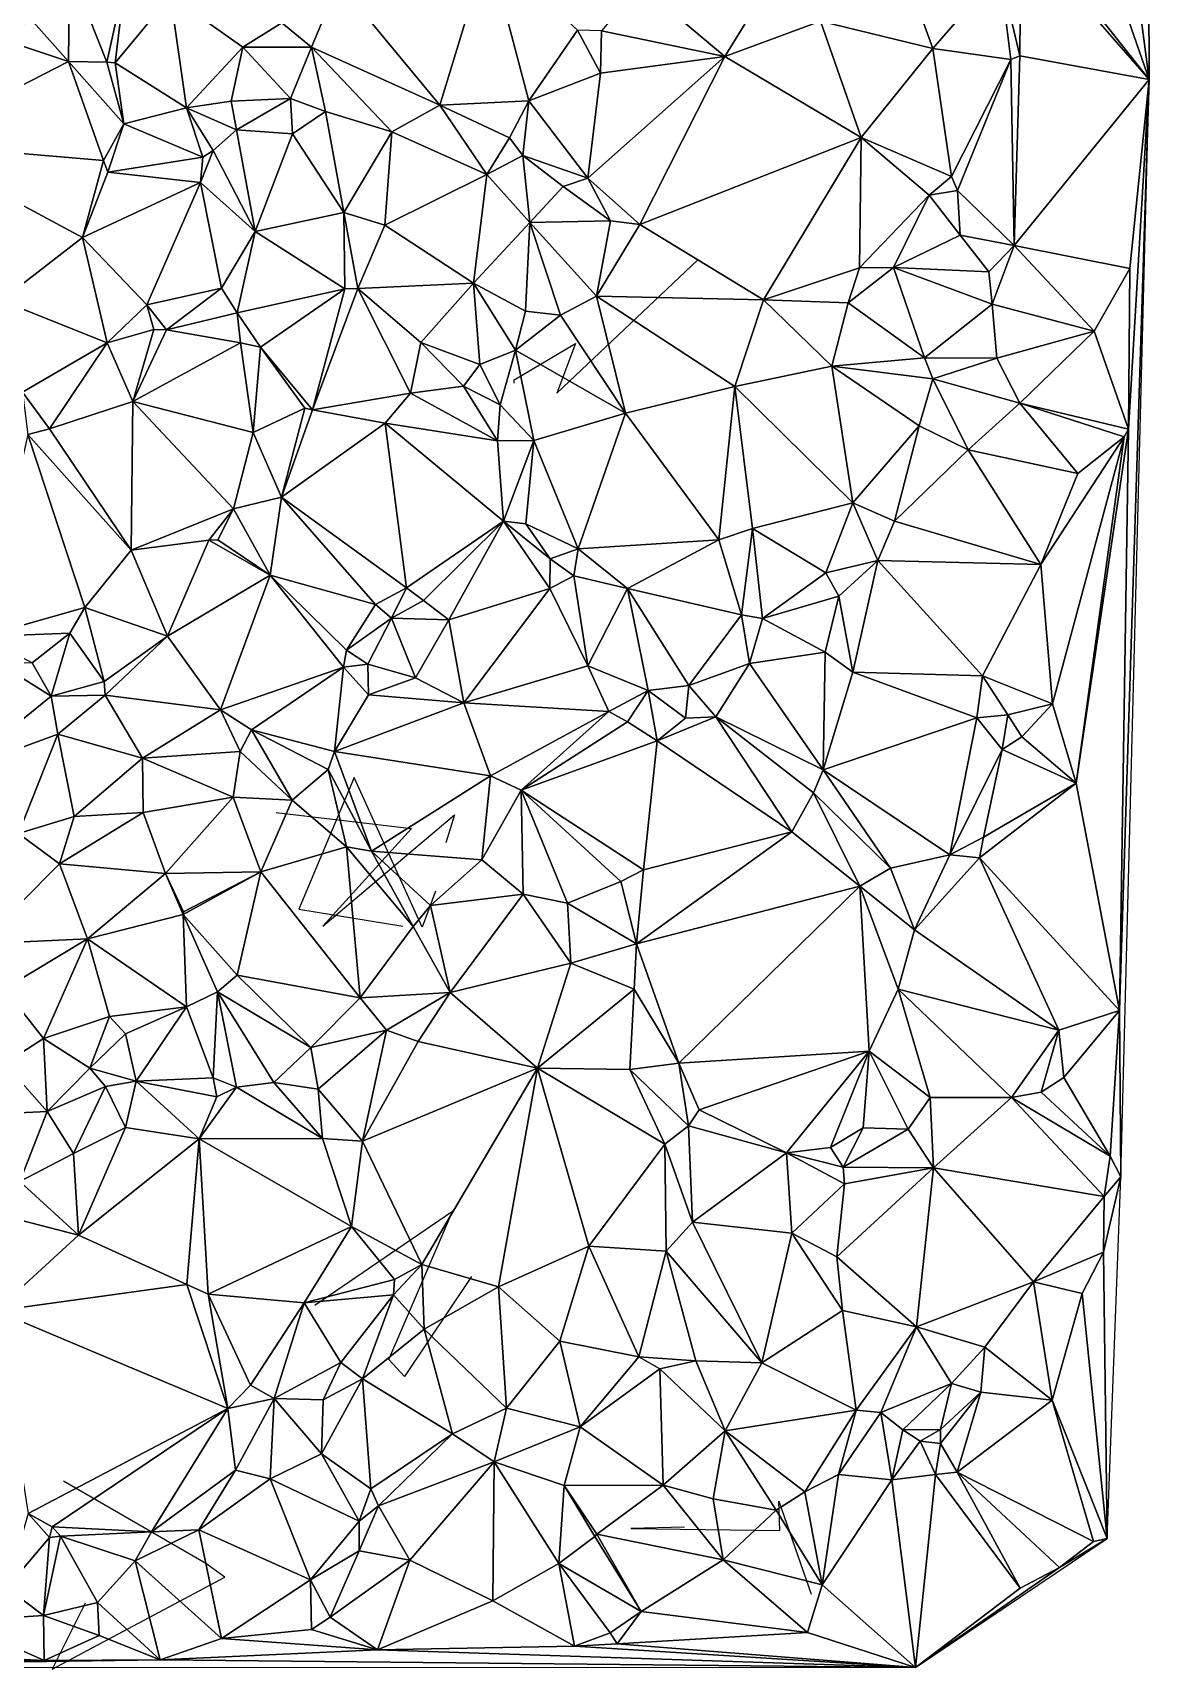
# Model space of a CAD drawing. Header units: metres. Extents: x -15.1 to 15.8, y -15 to 15.
# Drawn here: x 4.85 to 15, y -15.01 to -0.12 of the extents above; entities that cross this region are included whole.
import ezdxf

# ---------------------------------------------------------------- set-up
doc = ezdxf.new("R2010")
doc.units = ezdxf.units.M
doc.layers.add('CRACKS', color=1, linetype='Continuous')
doc.layers.add('STREET_MESH', color=7, linetype='Continuous')

msp = doc.modelspace()

# ---------------------------------------------------------------- linework, layer by layer
at = {"layer": 'CRACKS'}
for points in [[(9.221, -3.308, 0.1), (9.223, -3.276, 0.1), (9.779, -2.947, 0.1), (9.611, -3.398, 0.1), (10.89, -2.188, 0.1)], [(8.506, -7.93, 0.1), (8.386, -8.255, 0.1), (7.767, -6.896, 0.1), (7.264, -8.092, 0.1), (8.21, -8.248, 0.1)], [(7.058, -7.214, 0.1), (8.29, -7.36, 0.1), (7.482, -8.247, 0.1), (8.681, -7.233, 0.1), (8.602, -7.49, 0.1)], [(8.833, -11.434, 0.1), (8.224, -12.344, 0.1), (8.082, -12.19, 0.1), (8.661, -10.844, 0.1), (7.409, -11.699, 0.1)], [(5.322, -14.407, 0.1), (5.023, -15.007, 0.1), (6.592, -14.168, 0.1), (6.418, -14.044, 0.1), (5.126, -13.296, 0.1)], [(10.77, -13.716, 0.1), (10.282, -13.728, 0.1), (11.637, -13.745, 0.1), (11.628, -13.479, 0.1), (11.924, -14.325, 0.1)]]:
    msp.add_polyline3d(points, dxfattribs=at)
at = {"layer": 'STREET_MESH'}
for points in [[(14.976, 11.432), (14.981, 3.373), (14.997, -0.545)], [(14.981, 3.373), (14.706, 1.661), (14.997, -0.545)], [(14.706, 1.661), (14.377, 1.231), (14.997, -0.545)], [(14.377, 1.231), (13.888, 0.859), (14.997, -0.545)], [(13.83, 0.794), (13.639, 0.442), (13.819, -0.329)], [(13.83, 0.794), (13.819, -0.329), (14.997, -0.545)], [(13.888, 0.859), (13.83, 0.794), (14.997, -0.545)], [(8.987, 0.665), (7.625, 0.338), (8.547, -0.779)], [(9.356, -0.738), (8.987, 0.665), (8.547, -0.779)], [(9.356, -0.738), (9.797, -0.097), (8.987, 0.665)], [(5.179, 0.47), (4.851, -0.023), (5.171, -0.382)], [(5.52, -0.386), (5.179, 0.47), (5.171, -0.382)], [(5.52, -0.386), (5.687, 0.381), (5.179, 0.47)], [(5.595, -0.392), (5.687, 0.381), (5.52, -0.386)], [(5.687, 0.381), (5.595, -0.392), (6.097, 0.217)], [(7.381, -0.249), (7.625, 0.338), (7.109, -0.028)], [(7.625, 0.338), (7.381, -0.249), (8.547, -0.779)], [(10.017, -0.103), (11.139, -0.334), (10.367, 0.314)], [(11.139, -0.334), (11.378, 0.052), (10.367, 0.314)], [(12.775, 0.442), (12.007, -0.015), (13.03, -0.263)], [(13.639, 0.442), (12.775, 0.442), (13.03, -0.263)], [(13.737, -0.362), (13.639, 0.442), (13.03, -0.263)], [(13.819, -0.329), (13.639, 0.442), (13.737, -0.362)], [(5.595, -0.392), (6.242, -0.801), (6.097, 0.217)], [(6.242, -0.801), (6.756, -0.25), (6.097, 0.217)], [(6.756, -0.25), (7.109, -0.028), (6.097, 0.217)], [(12.007, -0.015), (11.378, 0.052), (11.139, -0.334)], [(4.359, -0.111), (3.708, -1.13), (5.171, -0.382)], [(4.851, -0.023), (4.359, -0.111), (5.171, -0.382)], [(6.756, -0.25), (7.381, -0.249), (7.109, -0.028)], [(9.356, -0.738), (10.006, -0.486), (9.797, -0.097)], [(10.006, -0.486), (10.017, -0.103), (9.797, -0.097)], [(10.017, -0.103), (10.006, -0.486), (11.139, -0.334)], [(12.007, -0.015), (11.139, -0.334), (12.378, -1.072)], [(12.007, -0.015), (12.378, -1.072), (13.03, -0.263)], [(6.648, -0.743), (6.756, -0.25), (6.242, -0.801)], [(6.756, -0.25), (6.648, -0.743), (7.188, -0.718)], [(7.381, -0.249), (6.756, -0.25), (7.188, -0.718)], [(7.381, -0.249), (7.188, -0.718), (7.508, -0.835)], [(7.381, -0.249), (8.111, -1.02), (8.547, -0.779)], [(7.381, -0.249), (7.508, -0.835), (8.111, -1.02)], [(12.378, -1.072), (13.2, -1.428), (13.03, -0.263)], [(13.2, -1.428), (13.737, -0.362), (13.03, -0.263)], [(3.708, -1.13), (5.489, -1.282), (5.171, -0.382)], [(5.672, -0.948), (5.52, -0.386), (5.171, -0.382)], [(5.489, -1.282), (5.672, -0.948), (5.171, -0.382)], [(5.672, -0.948), (5.595, -0.392), (5.52, -0.386)], [(6.242, -0.801), (5.595, -0.392), (5.672, -0.948)], [(11.139, -0.334), (9.891, -1.441), (10.364, -1.865)], [(10.006, -0.486), (9.891, -1.441), (11.139, -0.334)], [(11.139, -0.334), (10.364, -1.865), (12.378, -1.072)], [(13.2, -1.428), (13.252, -1.553), (13.737, -0.362)], [(13.737, -0.362), (13.252, -1.553), (13.77, -2.054)], [(13.819, -0.329), (13.737, -0.362), (13.77, -2.054)], [(13.819, -0.329), (13.77, -2.054), (14.997, -0.545)], [(10.006, -0.486), (9.356, -0.738), (9.891, -1.441)], [(13.77, -2.054), (14.819, -2.263), (14.997, -0.545)], [(14.809, -3.725), (14.727, -9.013), (14.997, -0.545)], [(14.727, -9.013), (14.74, -10.526), (14.997, -0.545)], [(14.819, -2.263), (14.809, -3.725), (14.997, -0.545)], [(6.648, -0.743), (6.242, -0.801), (6.699, -1.003)], [(7.188, -0.718), (6.648, -0.743), (6.699, -1.003)], [(7.206, -1.039), (7.188, -0.718), (6.699, -1.003)], [(7.188, -0.718), (7.206, -1.039), (7.508, -0.835)], [(9.18, -1.074), (9.356, -0.738), (8.547, -0.779)], [(9.3, -1.236), (9.356, -0.738), (9.18, -1.074)], [(9.356, -0.738), (9.3, -1.236), (9.891, -1.441)], [(6.392, -1.252), (6.242, -0.801), (5.672, -0.948)], [(6.242, -0.801), (6.487, -1.191), (6.699, -1.003)], [(6.242, -0.801), (6.392, -1.252), (6.487, -1.191)], [(7.206, -1.039), (7.673, -1.756), (7.508, -0.835)], [(7.508, -0.835), (7.673, -1.756), (8.111, -1.02)], [(8.111, -1.02), (8.974, -1.408), (8.547, -0.779)], [(8.974, -1.408), (9.18, -1.074), (8.547, -0.779)], [(5.672, -0.948), (5.489, -1.282), (5.527, -1.388)], [(6.392, -1.252), (5.672, -0.948), (5.527, -1.388)], [(6.487, -1.191), (6.868, -1.926), (6.699, -1.003)], [(6.868, -1.926), (7.206, -1.039), (6.699, -1.003)], [(7.673, -1.756), (7.206, -1.039), (6.868, -1.926)], [(7.673, -1.756), (8.047, -1.869), (8.111, -1.02)], [(8.047, -1.869), (8.974, -1.408), (8.111, -1.02)], [(5.296, -1.981), (3.708, -1.13), (4.559, -2.555)], [(5.296, -1.981), (5.489, -1.282), (3.708, -1.13)], [(8.974, -1.408), (9.3, -1.236), (9.18, -1.074)], [(12.378, -1.072), (10.364, -1.865), (11.488, -2.548)], [(12.378, -1.072), (11.488, -2.548), (12.363, -2.258)], [(12.996, -1.597), (12.378, -1.072), (12.363, -2.258)], [(13.2, -1.428), (12.378, -1.072), (12.996, -1.597)], [(5.489, -1.282), (5.296, -1.981), (5.527, -1.388)], [(6.37, -1.481), (6.392, -1.252), (5.527, -1.388)], [(6.487, -1.191), (6.37, -1.481), (6.868, -1.926)], [(6.487, -1.191), (6.392, -1.252), (6.37, -1.481)], [(9.3, -1.236), (8.974, -1.408), (9.365, -1.846)], [(9.3, -1.236), (9.668, -1.518), (9.891, -1.441)], [(9.668, -1.518), (9.3, -1.236), (9.365, -1.846)], [(5.296, -1.981), (6.37, -1.481), (5.527, -1.388)], [(6.37, -1.481), (5.296, -1.981), (5.881, -2.593)], [(6.37, -1.481), (5.881, -2.593), (6.561, -2.442)], [(6.868, -1.926), (6.37, -1.481), (6.561, -2.442)], [(8.854, -2.398), (8.974, -1.408), (8.047, -1.869)], [(8.974, -1.408), (8.854, -2.398), (9.365, -1.846)], [(9.891, -1.441), (9.668, -1.518), (10.097, -1.83)], [(9.891, -1.441), (10.097, -1.83), (10.364, -1.865)], [(13.252, -1.553), (13.2, -1.428), (12.996, -1.597)], [(10.097, -1.83), (9.668, -1.518), (9.365, -1.846)], [(12.672, -2.256), (12.996, -1.597), (12.363, -2.258)], [(12.672, -2.256), (13.278, -1.962), (12.996, -1.597)], [(13.278, -1.962), (13.252, -1.553), (12.996, -1.597)], [(13.252, -1.553), (13.278, -1.962), (13.77, -2.054)], [(7.684, -2.448), (7.673, -1.756), (6.868, -1.926)], [(8.047, -1.869), (7.673, -1.756), (7.801, -2.445)], [(7.673, -1.756), (7.684, -2.448), (7.801, -2.445)], [(6.704, -2.667), (6.868, -1.926), (6.561, -2.442)], [(6.704, -2.667), (7.684, -2.448), (6.868, -1.926)], [(8.854, -2.398), (8.047, -1.869), (7.801, -2.445)], [(8.854, -2.398), (9.324, -2.652), (9.365, -1.846)], [(9.324, -2.652), (9.644, -2.687), (9.365, -1.846)], [(9.97, -2.515), (10.097, -1.83), (9.365, -1.846)], [(9.644, -2.687), (9.97, -2.515), (9.365, -1.846)], [(10.364, -1.865), (10.097, -1.83), (9.97, -2.515)], [(10.364, -1.865), (9.97, -2.515), (11.488, -2.548)], [(5.521, -2.939), (5.296, -1.981), (4.559, -2.555)], [(5.296, -1.981), (5.521, -2.939), (5.881, -2.593)], [(13.538, -2.295), (13.278, -1.962), (12.672, -2.256)], [(13.278, -1.962), (13.538, -2.295), (13.77, -2.054)], [(13.538, -2.295), (13.568, -2.588), (13.77, -2.054)], [(13.568, -2.588), (14.495, -2.834), (13.77, -2.054)], [(14.495, -2.834), (14.819, -2.263), (13.77, -2.054)], [(11.488, -2.548), (12.26, -2.575), (12.363, -2.258)], [(12.26, -2.575), (12.672, -2.256), (12.363, -2.258)], [(12.26, -2.575), (12.954, -3.076), (12.672, -2.256)], [(12.672, -2.256), (12.954, -3.076), (13.568, -2.588)], [(13.538, -2.295), (12.672, -2.256), (13.568, -2.588)], [(14.819, -2.263), (14.495, -2.834), (14.809, -3.725)], [(5.881, -2.593), (6.06, -2.821), (6.561, -2.442)], [(6.06, -2.821), (6.704, -2.667), (6.561, -2.442)], [(7.684, -2.448), (6.704, -2.667), (6.915, -2.98)], [(7.388, -3.55), (7.684, -2.448), (6.915, -2.98)], [(7.684, -2.448), (7.388, -3.55), (7.801, -2.445)], [(7.388, -3.55), (8.281, -3.399), (7.801, -2.445)], [(8.375, -2.937), (8.854, -2.398), (7.801, -2.445)], [(8.281, -3.399), (8.375, -2.937), (7.801, -2.445)], [(8.375, -2.937), (8.911, -3.138), (8.854, -2.398)], [(9.324, -2.652), (8.854, -2.398), (9.234, -3.006)], [(8.854, -2.398), (8.911, -3.138), (9.234, -3.006)], [(9.97, -2.515), (9.644, -2.687), (10.235, -3.58)], [(9.97, -2.515), (11.23, -3.336), (11.488, -2.548)], [(11.23, -3.336), (9.97, -2.515), (10.235, -3.58)], [(4.751, -3.389), (5.521, -2.939), (4.559, -2.555)], [(5.521, -2.939), (5.947, -2.82), (5.881, -2.593)], [(5.947, -2.82), (6.06, -2.821), (5.881, -2.593)], [(6.733, -2.94), (6.704, -2.667), (6.06, -2.821)], [(6.704, -2.667), (6.733, -2.94), (6.915, -2.98)], [(9.644, -2.687), (9.324, -2.652), (9.234, -3.006)], [(11.23, -3.336), (12.111, -3.152), (11.488, -2.548)], [(12.111, -3.152), (12.26, -2.575), (11.488, -2.548)], [(12.26, -2.575), (12.111, -3.152), (12.954, -3.076)], [(12.954, -3.076), (13.611, -3.079), (13.568, -2.588)], [(13.611, -3.079), (14.495, -2.834), (13.568, -2.588)], [(5.947, -2.82), (5.521, -2.939), (5.756, -3.473)], [(6.06, -2.821), (5.947, -2.82), (5.756, -3.473)], [(6.733, -2.94), (6.06, -2.821), (5.756, -3.473)], [(9.644, -2.687), (9.234, -3.006), (10.235, -3.58)], [(4.751, -3.389), (4.997, -3.724), (5.521, -2.939)], [(5.521, -2.939), (4.997, -3.724), (5.756, -3.473)], [(6.849, -3.756), (6.733, -2.94), (5.756, -3.473)], [(6.733, -2.94), (6.849, -3.756), (6.915, -2.98)], [(8.375, -2.937), (8.281, -3.399), (8.761, -3.334)], [(8.911, -3.138), (8.375, -2.937), (8.761, -3.334)], [(13.611, -3.079), (13.82, -3.49), (14.495, -2.834)], [(14.495, -2.834), (13.82, -3.49), (14.809, -3.725)], [(6.849, -3.756), (7.32, -3.535), (6.915, -2.98)], [(7.32, -3.535), (7.388, -3.55), (6.915, -2.98)], [(8.911, -3.138), (9.096, -3.505), (9.234, -3.006)], [(9.096, -3.505), (9.402, -3.83), (9.234, -3.006)], [(9.234, -3.006), (9.402, -3.83), (10.235, -3.58)], [(12.111, -3.152), (13.03, -3.269), (12.954, -3.076)], [(13.03, -3.269), (13.611, -3.079), (12.954, -3.076)], [(13.611, -3.079), (13.03, -3.269), (13.82, -3.49)], [(9.096, -3.505), (8.911, -3.138), (8.761, -3.334)], [(12.303, -4.397), (12.111, -3.152), (11.23, -3.336)], [(13.03, -3.269), (12.111, -3.152), (12.905, -3.695)], [(12.111, -3.152), (12.303, -4.397), (12.905, -3.695)], [(13.349, -3.915), (13.03, -3.269), (12.905, -3.695)], [(13.03, -3.269), (13.349, -3.915), (13.82, -3.49)], [(4.751, -3.389), (4.801, -3.773), (4.997, -3.724)], [(8.281, -3.399), (7.388, -3.55), (8.049, -3.67)], [(9.07, -3.832), (8.281, -3.399), (8.049, -3.67)], [(8.281, -3.399), (9.07, -3.832), (8.761, -3.334)], [(9.07, -3.832), (9.096, -3.505), (8.761, -3.334)], [(11.23, -3.336), (10.235, -3.58), (11.083, -4.733)], [(11.391, -4.629), (11.23, -3.336), (11.083, -4.733)], [(11.391, -4.629), (12.303, -4.397), (11.23, -3.336)], [(4.997, -3.724), (5.741, -4.826), (5.756, -3.473)], [(5.741, -4.826), (6.671, -4.449), (5.756, -3.473)], [(6.671, -4.449), (6.849, -3.756), (5.756, -3.473)], [(7.32, -3.535), (6.849, -3.756), (7.106, -4.344)], [(7.388, -3.55), (7.32, -3.535), (7.106, -4.344)], [(8.049, -3.67), (7.388, -3.55), (7.106, -4.344)], [(9.096, -3.505), (9.07, -3.832), (9.402, -3.83)], [(13.349, -3.915), (14.349, -4.128), (13.82, -3.49)], [(13.82, -3.49), (14.768, -3.796), (14.809, -3.725)], [(14.349, -4.128), (14.768, -3.796), (13.82, -3.49)], [(8.244, -5.169), (8.049, -3.67), (7.106, -4.344)], [(8.049, -3.67), (8.244, -5.169), (9.126, -4.563)], [(9.07, -3.832), (8.049, -3.67), (9.126, -4.563)], [(9.402, -3.83), (9.803, -4.813), (10.235, -3.58)], [(10.235, -3.58), (9.803, -4.813), (11.083, -4.733)], [(12.303, -4.397), (12.68, -4.564), (12.905, -3.695)], [(12.68, -4.564), (13.349, -3.915), (12.905, -3.695)], [(5.318, -5.349), (4.801, -3.773), (4.388, -5.613)], [(4.997, -3.724), (4.801, -3.773), (5.741, -4.826)], [(4.801, -3.773), (5.318, -5.349), (5.741, -4.826)], [(6.849, -3.756), (6.671, -4.449), (7.106, -4.344)], [(9.402, -3.83), (9.07, -3.832), (9.126, -4.563)], [(9.327, -4.588), (9.402, -3.83), (9.126, -4.563)], [(9.402, -3.83), (9.327, -4.588), (9.803, -4.813)], [(14.768, -3.796), (14.349, -4.128), (14.01, -4.957)], [(14.768, -3.796), (14.01, -4.957), (14.116, -6.224)], [(14.331, -6.946), (14.768, -3.796), (14.116, -6.224)], [(14.331, -6.946), (14.727, -9.013), (14.809, -3.725)], [(14.768, -3.796), (14.331, -6.946), (14.809, -3.725)], [(13.349, -3.915), (12.68, -4.564), (14.01, -4.957)], [(14.349, -4.128), (13.349, -3.915), (14.01, -4.957)], [(6.445, -4.736), (6.671, -4.449), (5.741, -4.826)], [(6.528, -4.732), (6.671, -4.449), (6.445, -4.736)], [(6.671, -4.449), (6.528, -4.732), (7.004, -5.054)], [(6.671, -4.449), (7.004, -5.054), (7.106, -4.344)], [(7.004, -5.054), (7.961, -5.322), (7.106, -4.344)], [(7.961, -5.322), (8.244, -5.169), (7.106, -4.344)], [(12.303, -4.397), (11.391, -4.629), (12.056, -5.033)], [(12.303, -4.397), (12.056, -5.033), (12.53, -4.921)], [(12.68, -4.564), (12.303, -4.397), (12.53, -4.921)], [(8.244, -5.169), (8.398, -5.283), (9.126, -4.563)], [(8.398, -5.283), (8.627, -5.461), (9.126, -4.563)], [(8.627, -5.461), (9.546, -5.174), (9.126, -4.563)], [(9.546, -5.174), (9.549, -4.904), (9.126, -4.563)], [(9.549, -4.904), (9.327, -4.588), (9.126, -4.563)], [(9.327, -4.588), (9.549, -4.904), (9.803, -4.813)], [(12.68, -4.564), (12.53, -4.921), (14.01, -4.957)], [(6.445, -4.736), (5.741, -4.826), (6.071, -5.609)], [(7.004, -5.054), (6.445, -4.736), (6.071, -5.609)], [(6.528, -4.732), (6.445, -4.736), (7.004, -5.054)], [(9.803, -4.813), (10.253, -5.176), (11.083, -4.733)], [(10.253, -5.176), (11.288, -5.415), (11.083, -4.733)], [(11.288, -5.415), (11.391, -4.629), (11.083, -4.733)], [(11.481, -5.447), (11.391, -4.629), (11.288, -5.415)], [(12.056, -5.033), (11.391, -4.629), (11.481, -5.447)], [(5.741, -4.826), (5.318, -5.349), (6.071, -5.609)], [(9.765, -5.059), (9.549, -4.904), (9.546, -5.174)], [(9.549, -4.904), (9.765, -5.059), (9.803, -4.813)], [(9.803, -4.813), (9.765, -5.059), (10.253, -5.176)], [(6.551, -6.278), (7.004, -5.054), (6.071, -5.609)], [(7.671, -5.891), (7.004, -5.054), (6.551, -6.278)], [(7.004, -5.054), (7.698, -5.737), (7.961, -5.322)], [(7.671, -5.891), (7.698, -5.737), (7.004, -5.054)], [(9.765, -5.059), (9.546, -5.174), (9.893, -5.88)], [(10.253, -5.176), (9.765, -5.059), (9.893, -5.88)], [(12.056, -5.033), (11.481, -5.447), (12.174, -5.245)], [(12.53, -4.921), (12.056, -5.033), (12.174, -5.245)], [(12.302, -5.935), (12.53, -4.921), (12.174, -5.245)], [(12.302, -5.935), (13.481, -5.971), (12.53, -4.921)], [(12.53, -4.921), (13.481, -5.971), (14.01, -4.957)], [(14.01, -4.957), (13.481, -5.971), (14.116, -6.224)], [(8.107, -5.445), (8.244, -5.169), (7.961, -5.322)], [(8.398, -5.283), (8.244, -5.169), (8.107, -5.445)], [(8.627, -5.461), (8.766, -6.214), (9.546, -5.174)], [(9.546, -5.174), (8.766, -6.214), (9.893, -5.88)], [(10.44, -6.103), (10.253, -5.176), (9.893, -5.88)], [(10.81, -6.057), (11.288, -5.415), (10.253, -5.176)], [(10.44, -6.103), (10.81, -6.057), (10.253, -5.176)], [(5.183, -5.582), (5.318, -5.349), (4.388, -5.613)], [(5.183, -5.582), (5.495, -6.022), (5.318, -5.349)], [(5.318, -5.349), (5.495, -6.022), (6.071, -5.609)], [(7.698, -5.737), (8.107, -5.445), (7.961, -5.322)], [(8.398, -5.283), (8.107, -5.445), (8.627, -5.461)], [(11.481, -5.447), (12.051, -5.754), (12.174, -5.245)], [(12.051, -5.754), (12.302, -5.935), (12.174, -5.245)], [(8.107, -5.445), (7.698, -5.737), (7.892, -5.865)], [(8.326, -5.988), (8.107, -5.445), (7.892, -5.865)], [(8.627, -5.461), (8.107, -5.445), (8.326, -5.988)], [(8.766, -6.214), (8.627, -5.461), (8.326, -5.988)], [(11.288, -5.415), (10.81, -6.057), (11.361, -5.856)], [(11.481, -5.447), (11.288, -5.415), (11.361, -5.856)], [(12.051, -5.754), (11.481, -5.447), (11.361, -5.856)], [(4.84, -5.85), (5.183, -5.582), (4.388, -5.613)], [(5.183, -5.582), (4.84, -5.85), (5.014, -6.155)], [(5.495, -6.022), (5.183, -5.582), (5.014, -6.155)], [(5.495, -6.022), (5.505, -6.145), (6.071, -5.609)], [(5.505, -6.145), (6.551, -6.278), (6.071, -5.609)], [(7.698, -5.737), (7.671, -5.891), (7.892, -5.865)], [(12.051, -5.754), (11.361, -5.856), (12.031, -6.825)], [(12.302, -5.935), (12.051, -5.754), (12.031, -6.825)], [(5.014, -6.155), (4.547, -5.865), (4.181, -6.827)], [(4.84, -5.85), (4.547, -5.865), (5.014, -6.155)], [(6.834, -6.461), (7.671, -5.891), (6.551, -6.278)], [(7.671, -5.891), (6.834, -6.461), (7.588, -6.658)], [(7.899, -6.143), (7.671, -5.891), (7.588, -6.658)], [(7.671, -5.891), (7.899, -6.143), (7.892, -5.865)], [(7.899, -6.143), (8.326, -5.988), (7.892, -5.865)], [(8.766, -6.214), (10.083, -6.295), (9.893, -5.88)], [(10.083, -6.295), (10.44, -6.103), (9.893, -5.88)], [(10.81, -6.057), (11.056, -6.344), (11.361, -5.856)], [(11.361, -5.856), (11.056, -6.344), (12.031, -6.825)], [(13.43, -6.351), (12.302, -5.935), (12.031, -6.825)], [(13.481, -5.971), (12.302, -5.935), (13.43, -6.351)], [(5.505, -6.145), (5.495, -6.022), (5.014, -6.155)], [(7.899, -6.143), (8.766, -6.214), (8.326, -5.988)], [(10.44, -6.103), (10.083, -6.295), (10.254, -6.389)], [(10.524, -6.562), (10.44, -6.103), (10.254, -6.389)], [(10.44, -6.103), (10.779, -6.356), (10.81, -6.057)], [(10.524, -6.562), (10.779, -6.356), (10.44, -6.103)], [(10.779, -6.356), (11.056, -6.344), (10.81, -6.057)], [(13.71, -6.323), (13.481, -5.971), (13.43, -6.351)], [(13.481, -5.971), (13.71, -6.323), (14.116, -6.224)], [(5.074, -6.499), (5.014, -6.155), (4.181, -6.827)], [(5.074, -6.499), (5.505, -6.145), (5.014, -6.155)], [(5.505, -6.145), (5.074, -6.499), (5.842, -6.718)], [(6.551, -6.278), (5.505, -6.145), (5.842, -6.718)], [(8.766, -6.214), (7.899, -6.143), (7.588, -6.658)], [(9.007, -6.88), (8.766, -6.214), (7.588, -6.658)], [(9.007, -6.88), (10.083, -6.295), (8.766, -6.214)], [(13.71, -6.323), (13.838, -6.524), (14.116, -6.224)], [(13.838, -6.524), (14.331, -6.946), (14.116, -6.224)], [(6.732, -6.657), (6.551, -6.278), (5.842, -6.718)], [(6.732, -6.657), (6.834, -6.461), (6.551, -6.278)], [(9.286, -7.011), (10.083, -6.295), (9.007, -6.88)], [(10.083, -6.295), (9.286, -7.011), (10.254, -6.389)], [(9.286, -7.011), (10.524, -6.562), (10.254, -6.389)], [(11.056, -6.344), (10.524, -6.562), (11.747, -7.389)], [(11.056, -6.344), (10.779, -6.356), (10.524, -6.562)], [(11.056, -6.344), (11.945, -7.034), (12.031, -6.825)], [(11.945, -7.034), (11.056, -6.344), (11.747, -7.389)], [(13.183, -7.599), (13.43, -6.351), (12.031, -6.825)], [(13.183, -7.599), (13.66, -6.639), (13.43, -6.351)], [(13.66, -6.639), (13.71, -6.323), (13.43, -6.351)], [(13.838, -6.524), (13.71, -6.323), (13.66, -6.639)], [(4.715, -7.405), (5.074, -6.499), (4.181, -6.827)], [(4.715, -7.405), (5.223, -7.248), (5.074, -6.499)], [(5.074, -6.499), (5.223, -7.248), (5.842, -6.718)], [(6.732, -6.657), (7.204, -7.101), (6.834, -6.461)], [(7.588, -6.658), (6.834, -6.461), (7.531, -6.821)], [(6.834, -6.461), (7.204, -7.101), (7.531, -6.821)], [(13.838, -6.524), (13.66, -6.639), (14.331, -6.946)], [(6.667, -7.073), (6.732, -6.657), (5.842, -6.718)], [(7.204, -7.101), (6.732, -6.657), (6.667, -7.073)], [(7.925, -7.565), (7.588, -6.658), (7.531, -6.821)], [(9.007, -6.88), (7.588, -6.658), (7.925, -7.565)], [(10.524, -6.562), (9.286, -7.011), (10.397, -7.734)], [(11.747, -7.389), (10.524, -6.562), (10.397, -7.734)], [(13.183, -7.599), (13.489, -7.438), (13.66, -6.639)], [(13.66, -6.639), (13.489, -7.438), (14.331, -6.946)], [(5.223, -7.248), (5.848, -7.214), (5.842, -6.718)], [(5.848, -7.214), (6.667, -7.073), (5.842, -6.718)], [(7.204, -7.101), (7.698, -7.526), (7.531, -6.821)], [(7.698, -7.526), (7.925, -7.565), (7.531, -6.821)], [(11.945, -7.034), (12.644, -7.719), (12.031, -6.825)], [(12.644, -7.719), (13.183, -7.599), (12.031, -6.825)], [(8.928, -7.643), (9.007, -6.88), (7.925, -7.565)], [(8.928, -7.643), (9.286, -7.011), (9.007, -6.88)], [(14.331, -6.946), (13.454, -7.626), (14.727, -9.013)], [(14.331, -6.946), (13.489, -7.438), (13.454, -7.626)], [(5.848, -7.214), (6.052, -7.768), (6.667, -7.073)], [(6.052, -7.768), (6.918, -7.752), (6.667, -7.073)], [(6.918, -7.752), (7.204, -7.101), (6.667, -7.073)], [(7.204, -7.101), (6.918, -7.752), (7.698, -7.526)], [(9.303, -7.957), (9.286, -7.011), (8.928, -7.643)], [(9.286, -7.011), (10.192, -7.84), (10.397, -7.734)], [(10.192, -7.84), (9.286, -7.011), (9.708, -8.039)], [(9.286, -7.011), (9.303, -7.957), (9.708, -8.039)], [(11.945, -7.034), (11.747, -7.389), (12.366, -7.882)], [(12.644, -7.719), (11.945, -7.034), (12.366, -7.882)], [(5.223, -7.248), (4.715, -7.405), (5.087, -7.679)], [(5.848, -7.214), (5.223, -7.248), (5.087, -7.679)], [(6.052, -7.768), (5.848, -7.214), (5.087, -7.679)], [(4.715, -7.405), (4.364, -8.409), (5.087, -7.679)], [(11.747, -7.389), (10.334, -8.409), (12.366, -7.882)], [(10.334, -8.409), (11.747, -7.389), (10.397, -7.734)], [(13.489, -7.438), (13.183, -7.599), (13.454, -7.626)], [(6.918, -7.752), (7.823, -8.898), (7.698, -7.526)], [(7.698, -7.526), (8.304, -8.25), (7.925, -7.565)], [(7.823, -8.898), (8.304, -8.25), (7.698, -7.526)], [(8.463, -8.059), (8.928, -7.643), (7.925, -7.565)], [(8.304, -8.25), (8.463, -8.059), (7.925, -7.565)], [(4.364, -8.409), (5.342, -8.362), (5.087, -7.679)], [(5.342, -8.362), (6.052, -7.768), (5.087, -7.679)], [(9.303, -7.957), (8.928, -7.643), (8.463, -8.059)], [(10.192, -7.84), (10.334, -8.409), (10.397, -7.734)], [(12.863, -8.281), (12.644, -7.719), (12.366, -7.882)], [(12.863, -8.281), (13.183, -7.599), (12.644, -7.719)], [(13.183, -7.599), (12.863, -8.281), (13.454, -7.626)], [(13.454, -7.626), (12.863, -8.281), (14.175, -9.192)], [(14.727, -9.013), (13.454, -7.626), (14.175, -9.192)], [(6.213, -8.141), (6.052, -7.768), (5.342, -8.362)], [(6.052, -7.768), (6.215, -8.117), (6.918, -7.752)], [(6.215, -8.117), (6.052, -7.768), (6.213, -8.141)], [(6.918, -7.752), (6.213, -8.141), (6.705, -8.693)], [(6.215, -8.117), (6.213, -8.141), (6.918, -7.752)], [(6.918, -7.752), (6.705, -8.693), (7.823, -8.898)], [(10.334, -8.409), (10.192, -7.84), (9.708, -8.039)], [(10.334, -8.409), (10.721, -9.494), (12.366, -7.882)], [(10.721, -9.494), (12.449, -9.383), (12.366, -7.882)], [(12.449, -9.383), (12.714, -8.819), (12.366, -7.882)], [(12.714, -8.819), (12.863, -8.281), (12.366, -7.882)], [(8.639, -8.85), (9.303, -7.957), (8.463, -8.059)], [(9.303, -7.957), (8.639, -8.85), (9.737, -8.584)], [(9.708, -8.039), (9.303, -7.957), (9.737, -8.584)], [(10.334, -8.409), (9.708, -8.039), (9.737, -8.584)], [(6.244, -8.981), (6.213, -8.141), (5.342, -8.362)], [(6.213, -8.141), (6.524, -8.843), (6.705, -8.693)], [(6.213, -8.141), (6.244, -8.981), (6.524, -8.843)], [(8.304, -8.25), (8.639, -8.85), (8.463, -8.059)], [(8.639, -8.85), (8.304, -8.25), (7.823, -8.898)], [(12.863, -8.281), (12.714, -8.819), (14.175, -9.192)], [(5.342, -8.362), (4.364, -8.409), (4.587, -8.818)], [(4.944, -9.269), (5.342, -8.362), (4.587, -8.818)], [(5.342, -8.362), (4.944, -9.269), (5.544, -9.07)], [(6.244, -8.981), (5.342, -8.362), (5.544, -9.07)], [(10.313, -8.819), (10.334, -8.409), (9.737, -8.584)], [(10.721, -9.494), (10.334, -8.409), (10.313, -8.819)], [(8.639, -8.85), (9.434, -9.54), (9.737, -8.584)], [(9.434, -9.54), (10.313, -8.819), (9.737, -8.584)], [(6.524, -8.843), (7.375, -9.352), (6.705, -8.693)], [(6.705, -8.693), (7.375, -9.352), (7.823, -8.898)], [(4.59, -9.496), (4.944, -9.269), (4.587, -8.818)], [(6.524, -8.843), (6.244, -8.981), (6.486, -9.627)], [(6.699, -9.711), (6.524, -8.843), (6.486, -9.627)], [(6.524, -8.843), (6.699, -9.711), (7.038, -9.669)], [(7.375, -9.352), (6.524, -8.843), (7.038, -9.669)], [(7.375, -9.352), (8.063, -9.194), (7.823, -8.898)], [(8.063, -9.194), (8.639, -8.85), (7.823, -8.898)], [(8.639, -8.85), (8.063, -9.194), (8.351, -9.296)], [(8.639, -8.85), (8.351, -9.296), (9.434, -9.54)], [(10.273, -9.552), (10.313, -8.819), (9.434, -9.54)], [(10.721, -9.494), (10.313, -8.819), (10.273, -9.552)], [(12.449, -9.383), (13.006, -9.806), (12.714, -8.819)], [(12.714, -8.819), (13.744, -9.806), (14.175, -9.192)], [(13.006, -9.806), (13.744, -9.806), (12.714, -8.819)], [(4.944, -9.269), (5.365, -9.54), (5.544, -9.07)], [(5.365, -9.54), (5.689, -9.227), (5.544, -9.07)], [(5.689, -9.227), (6.244, -8.981), (5.544, -9.07)], [(6.244, -8.981), (5.689, -9.227), (5.784, -9.658)], [(6.244, -8.981), (5.784, -9.658), (6.486, -9.627)], [(14.22, -9.623), (14.727, -9.013), (14.175, -9.192)], [(14.22, -9.623), (14.643, -10.339), (14.727, -9.013)], [(14.643, -10.339), (14.74, -10.526), (14.727, -9.013)], [(5.689, -9.227), (5.365, -9.54), (5.784, -9.658)], [(8.063, -9.194), (7.375, -9.352), (7.439, -9.73)], [(8.063, -9.194), (7.439, -9.73), (7.844, -10.203)], [(8.351, -9.296), (8.063, -9.194), (7.844, -10.203)], [(13.744, -9.806), (14.013, -9.757), (14.175, -9.192)], [(14.013, -9.757), (14.22, -9.623), (14.175, -9.192)], [(4.59, -9.496), (4.975, -9.933), (4.944, -9.269)], [(4.975, -9.933), (5.365, -9.54), (4.944, -9.269)], [(7.375, -9.352), (7.038, -9.669), (7.439, -9.73)], [(9.434, -9.54), (8.351, -9.296), (7.844, -10.203)], [(4.975, -9.933), (4.59, -9.496), (4.458, -9.956)], [(10.807, -10.065), (10.721, -9.494), (10.273, -9.552)], [(10.721, -9.494), (10.904, -9.918), (12.449, -9.383)], [(10.807, -10.065), (10.904, -9.918), (10.721, -9.494)], [(12.449, -9.383), (10.904, -9.918), (11.698, -10.308)], [(12.099, -10.26), (12.449, -9.383), (11.698, -10.308)], [(12.449, -9.383), (12.099, -10.26), (12.397, -10.083)], [(12.806, -10.093), (12.449, -9.383), (12.397, -10.083)], [(12.449, -9.383), (12.806, -10.093), (13.006, -9.806)], [(4.975, -9.933), (5.507, -9.707), (5.365, -9.54)], [(5.365, -9.54), (5.507, -9.707), (5.784, -9.658)], [(5.507, -9.707), (5.689, -10.08), (5.784, -9.658)], [(5.784, -9.658), (5.689, -10.08), (6.359, -10.182)], [(5.784, -9.658), (6.519, -9.8), (6.486, -9.627)], [(6.519, -9.8), (5.784, -9.658), (6.359, -10.182)], [(6.519, -9.8), (6.699, -9.711), (6.486, -9.627)], [(6.699, -9.711), (7.481, -10.179), (7.038, -9.669)], [(7.038, -9.669), (7.481, -10.179), (7.439, -9.73)], [(8.384, -11.326), (9.434, -9.54), (7.844, -10.203)], [(8.384, -11.326), (9.081, -11.527), (9.434, -9.54)], [(9.081, -11.527), (9.9, -11.159), (9.434, -9.54)], [(10.592, -10.231), (10.273, -9.552), (9.434, -9.54)], [(9.9, -11.159), (10.592, -10.231), (9.434, -9.54)], [(10.592, -10.231), (10.807, -10.065), (10.273, -9.552)], [(14.643, -10.339), (14.22, -9.623), (14.013, -9.757)], [(5.507, -9.707), (4.975, -9.933), (5.216, -10.315)], [(5.689, -10.08), (5.507, -9.707), (5.216, -10.315)], [(7.481, -10.179), (6.699, -9.711), (6.359, -10.182)], [(6.699, -9.711), (6.519, -9.8), (6.359, -10.182)], [(7.439, -9.73), (7.481, -10.179), (7.844, -10.203)], [(13.006, -9.806), (12.806, -10.093), (13.034, -10.447)], [(13.744, -9.806), (13.006, -9.806), (13.034, -10.447)], [(14.588, -10.707), (13.744, -9.806), (13.034, -10.447)], [(13.744, -9.806), (14.643, -10.339), (14.013, -9.757)], [(14.643, -10.339), (13.744, -9.806), (14.588, -10.707)], [(4.975, -9.933), (4.458, -9.956), (4.729, -10.569)], [(4.975, -9.933), (4.729, -10.569), (5.216, -10.315)], [(10.904, -9.918), (10.807, -10.065), (11.698, -10.308)], [(5.689, -10.08), (5.216, -10.315), (5.262, -11.057)], [(5.689, -10.08), (5.262, -11.057), (6.359, -10.182)], [(10.844, -10.941), (10.807, -10.065), (10.592, -10.231)], [(10.807, -10.065), (10.844, -10.941), (11.698, -10.308)], [(12.099, -10.26), (12.215, -10.439), (12.397, -10.083)], [(12.215, -10.439), (12.806, -10.093), (12.397, -10.083)], [(12.806, -10.093), (12.215, -10.439), (13.034, -10.447)], [(6.359, -10.182), (5.262, -11.057), (6.246, -11.507)], [(6.44, -11.595), (6.359, -10.182), (6.246, -11.507)], [(7.743, -10.978), (7.481, -10.179), (6.359, -10.182)], [(6.44, -11.595), (7.743, -10.978), (6.359, -10.182)], [(7.481, -10.179), (7.743, -10.978), (7.844, -10.203)], [(7.743, -10.978), (8.384, -11.326), (7.844, -10.203)], [(10.592, -10.231), (9.9, -11.159), (10.603, -11.204)], [(10.844, -10.941), (10.592, -10.231), (10.603, -11.204)], [(12.215, -10.439), (12.099, -10.26), (11.698, -10.308)], [(5.216, -10.315), (4.729, -10.569), (5.262, -11.057)], [(10.844, -10.941), (11.747, -11.039), (11.698, -10.308)], [(11.747, -11.039), (12.226, -10.591), (11.698, -10.308)], [(12.226, -10.591), (12.215, -10.439), (11.698, -10.308)], [(14.74, -10.526), (14.643, -10.339), (14.588, -10.707)], [(4.729, -10.569), (4.559, -10.876), (5.262, -11.057)], [(12.226, -10.591), (12.155, -11.255), (13.034, -10.447)], [(12.155, -11.255), (12.881, -11.893), (13.034, -10.447)], [(12.215, -10.439), (12.226, -10.591), (13.034, -10.447)], [(12.881, -11.893), (13.946, -11.484), (13.034, -10.447)], [(13.946, -11.484), (14.588, -10.707), (13.034, -10.447)], [(14.74, -10.526), (14.582, -11.213), (14.614, -13.817)], [(14.74, -10.526), (14.588, -10.707), (14.582, -11.213)], [(12.155, -11.255), (12.226, -10.591), (11.747, -11.039)], [(14.588, -10.707), (13.946, -11.484), (14.582, -11.213)], [(5.262, -11.057), (4.559, -10.876), (4.51, -11.746)], [(7.314, -11.675), (7.743, -10.978), (6.44, -11.595)], [(7.314, -11.675), (8.134, -11.461), (7.743, -10.978)], [(8.134, -11.461), (8.384, -11.326), (7.743, -10.978)], [(10.844, -10.941), (10.603, -11.204), (11.474, -12.22)], [(10.844, -10.941), (11.474, -12.22), (11.747, -11.039)], [(6.246, -11.507), (5.262, -11.057), (4.51, -11.746)], [(9.637, -12.023), (9.9, -11.159), (9.081, -11.527)], [(9.9, -11.159), (9.637, -12.023), (10.355, -12.166)], [(9.9, -11.159), (10.355, -12.166), (10.603, -11.204)], [(11.474, -12.22), (12.209, -11.744), (11.747, -11.039)], [(12.209, -11.744), (12.155, -11.255), (11.747, -11.039)], [(10.603, -11.204), (10.355, -12.166), (10.874, -12.202)], [(11.474, -12.22), (10.603, -11.204), (10.874, -12.202)], [(12.881, -11.893), (12.155, -11.255), (12.209, -11.744)], [(13.946, -11.484), (14.388, -11.588), (14.582, -11.213)], [(14.582, -11.213), (14.388, -11.588), (14.614, -13.817)], [(8.125, -11.602), (8.134, -11.461), (7.314, -11.675)], [(8.384, -11.326), (8.125, -11.602), (8.403, -11.913)], [(8.134, -11.461), (8.125, -11.602), (8.384, -11.326)], [(8.384, -11.326), (8.403, -11.913), (9.081, -11.527)], [(6.62, -12.634), (6.246, -11.507), (4.51, -11.746)], [(6.62, -12.634), (6.44, -11.595), (6.246, -11.507)], [(6.62, -12.634), (6.826, -12.422), (6.44, -11.595)], [(6.826, -12.422), (7.314, -11.675), (6.44, -11.595)], [(8.125, -11.602), (7.314, -11.675), (7.646, -12.216)], [(7.843, -12.364), (8.125, -11.602), (7.646, -12.216)], [(8.125, -11.602), (7.843, -12.364), (8.403, -11.913)], [(8.403, -11.913), (9.153, -12.631), (9.081, -11.527)], [(9.153, -12.631), (9.637, -12.023), (9.081, -11.527)], [(13.946, -11.484), (12.881, -11.893), (13.503, -12.076)], [(14.113, -12.559), (13.946, -11.484), (13.503, -12.076)], [(14.113, -12.559), (14.388, -11.588), (13.946, -11.484)], [(14.388, -11.588), (14.113, -12.559), (14.614, -13.817)], [(4.804, -13.589), (6.62, -12.634), (4.51, -11.746)], [(7.314, -11.675), (6.826, -12.422), (7.041, -12.545)], [(7.646, -12.216), (7.314, -11.675), (7.041, -12.545)], [(11.474, -12.22), (12.332, -12.651), (12.209, -11.744)], [(12.332, -12.651), (12.881, -11.893), (12.209, -11.744)], [(12.332, -12.651), (12.556, -12.672), (12.881, -11.893)], [(12.556, -12.672), (13.199, -12.408), (12.881, -11.893)], [(12.881, -11.893), (13.199, -12.408), (13.503, -12.076)], [(8.403, -11.913), (7.843, -12.364), (8.663, -12.864)], [(9.153, -12.631), (8.403, -11.913), (8.663, -12.864)], [(9.637, -12.023), (9.153, -12.631), (9.822, -12.803)], [(10.355, -12.166), (9.637, -12.023), (9.822, -12.803)], [(10.546, -12.274), (10.355, -12.166), (9.822, -12.803)], [(10.355, -12.166), (10.546, -12.274), (10.874, -12.202)], [(10.546, -12.274), (11.142, -12.838), (10.874, -12.202)], [(11.142, -12.838), (11.474, -12.22), (10.874, -12.202)], [(13.199, -12.408), (13.465, -12.485), (13.503, -12.076)], [(13.465, -12.485), (14.113, -12.559), (13.503, -12.076)], [(7.485, -12.556), (7.646, -12.216), (7.041, -12.545)], [(7.485, -12.556), (7.843, -12.364), (7.646, -12.216)], [(10.546, -12.274), (9.822, -12.803), (10.577, -13.331)], [(11.142, -12.838), (10.546, -12.274), (10.577, -13.331)], [(11.142, -12.838), (12.332, -12.651), (11.474, -12.22)], [(6.826, -12.422), (6.62, -12.634), (7.041, -12.545)], [(7.47, -13.048), (7.843, -12.364), (7.485, -12.556)], [(7.47, -13.048), (7.92, -13.366), (7.843, -12.364)], [(7.843, -12.364), (7.92, -13.366), (8.663, -12.864)], [(12.556, -12.672), (12.757, -12.828), (13.199, -12.408)], [(13.199, -12.408), (12.757, -12.828), (13.1, -12.826)], [(13.465, -12.485), (13.099, -12.954), (13.251, -13.214)], [(13.1, -12.826), (13.099, -12.954), (13.465, -12.485)], [(13.199, -12.408), (13.1, -12.826), (13.465, -12.485)], [(14.113, -12.559), (13.465, -12.485), (13.251, -13.214)], [(4.804, -13.589), (5.022, -13.713), (6.62, -12.634)], [(5.022, -13.713), (5.926, -13.756), (6.62, -12.634)], [(5.926, -13.756), (6.69, -13.197), (6.62, -12.634)], [(6.62, -12.634), (6.69, -13.197), (7.041, -12.545)], [(6.69, -13.197), (7.004, -13.275), (7.041, -12.545)], [(7.004, -13.275), (7.47, -13.048), (7.041, -12.545)], [(7.47, -13.048), (7.485, -12.556), (7.041, -12.545)], [(9.042, -13.12), (9.153, -12.631), (8.663, -12.864)], [(9.822, -12.803), (9.153, -12.631), (9.042, -13.12)], [(12.332, -12.651), (11.142, -12.838), (11.865, -13.393)], [(12.17, -13.235), (12.332, -12.651), (11.865, -13.393)], [(12.17, -13.235), (12.556, -12.672), (12.332, -12.651)], [(14.49, -13.844), (14.113, -12.559), (13.251, -13.214)], [(14.113, -12.559), (14.49, -13.844), (14.614, -13.817)], [(9.677, -13.335), (9.822, -12.803), (9.042, -13.12)], [(9.822, -12.803), (9.677, -13.335), (10.577, -13.331)], [(12.556, -12.672), (12.17, -13.235), (12.655, -13.283)], [(12.757, -12.828), (12.556, -12.672), (12.655, -13.283)], [(7.92, -13.366), (7.988, -13.521), (8.663, -12.864)], [(7.988, -13.521), (9.042, -13.12), (8.663, -12.864)], [(11.142, -12.838), (10.577, -13.331), (11.031, -13.458)], [(11.604, -13.561), (11.142, -12.838), (11.031, -13.458)], [(11.142, -12.838), (11.604, -13.561), (11.865, -13.393)], [(12.757, -12.828), (12.655, -13.283), (12.913, -12.933)], [(12.655, -13.283), (13.053, -13.236), (12.913, -12.933)], [(13.1, -12.826), (12.757, -12.828), (12.913, -12.933)], [(13.099, -12.954), (13.1, -12.826), (12.913, -12.933)], [(13.053, -13.236), (13.099, -12.954), (12.913, -12.933)], [(7.47, -13.048), (7.004, -13.275), (7.814, -13.659)], [(7.92, -13.366), (7.47, -13.048), (7.814, -13.659)], [(13.099, -12.954), (13.053, -13.236), (13.251, -13.214)], [(6.69, -13.197), (5.926, -13.756), (6.354, -13.739)], [(7.004, -13.275), (6.69, -13.197), (6.354, -13.739)], [(7.988, -13.521), (8.274, -14.016), (9.042, -13.12)], [(9.042, -13.12), (8.274, -14.016), (9.028, -14.384)], [(9.629, -14.045), (9.042, -13.12), (9.028, -14.384)], [(9.677, -13.335), (9.042, -13.12), (9.629, -14.045)], [(12.023, -14.239), (12.17, -13.235), (11.865, -13.393)], [(12.655, -13.283), (12.17, -13.235), (12.023, -14.239)], [(13.053, -13.236), (12.655, -13.283), (12.871, -14.99)], [(13.824, -14.271), (13.053, -13.236), (12.871, -14.99)], [(13.251, -13.214), (13.053, -13.236), (13.824, -14.271)], [(14.181, -14.081), (13.251, -13.214), (13.824, -14.271)], [(14.181, -14.081), (14.49, -13.844), (13.251, -13.214)], [(7.371, -14.193), (7.004, -13.275), (6.354, -13.739)], [(7.004, -13.275), (7.371, -14.193), (7.814, -13.659)], [(7.988, -13.521), (7.92, -13.366), (7.814, -13.659)], [(9.955, -13.801), (9.677, -13.335), (9.629, -14.045)], [(10.577, -13.331), (9.677, -13.335), (9.974, -13.778)], [(9.677, -13.335), (9.955, -13.801), (9.974, -13.778)], [(11.122, -14.013), (10.577, -13.331), (9.974, -13.778)], [(10.577, -13.331), (11.122, -14.013), (11.031, -13.458)], [(11.604, -13.561), (12.023, -14.239), (11.865, -13.393)], [(12.655, -13.283), (12.023, -14.239), (12.871, -14.99)], [(7.812, -13.931), (7.988, -13.521), (7.814, -13.659)], [(7.988, -13.521), (7.812, -13.931), (8.274, -14.016)], [(11.122, -14.013), (11.604, -13.561), (11.031, -13.458)], [(4.608, -14.267), (4.997, -13.81), (4.804, -13.589)], [(4.997, -13.81), (5.022, -13.713), (4.804, -13.589)], [(7.371, -14.193), (7.812, -13.931), (7.814, -13.659)], [(12.023, -14.239), (11.604, -13.561), (11.122, -14.013)], [(4.997, -13.81), (4.608, -14.267), (4.944, -14.519)], [(4.944, -14.519), (5.434, -14.4), (5.096, -13.797)], [(4.997, -13.81), (4.944, -14.519), (5.096, -13.797)], [(5.022, -13.713), (4.997, -13.81), (5.096, -13.797)], [(5.926, -13.756), (5.022, -13.713), (5.096, -13.797)], [(5.776, -14.021), (5.926, -13.756), (5.096, -13.797)], [(5.434, -14.4), (5.776, -14.021), (5.096, -13.797)], [(5.776, -14.021), (6.56, -14.728), (6.354, -13.739)], [(5.926, -13.756), (5.776, -14.021), (6.354, -13.739)], [(6.56, -14.728), (7.371, -14.193), (6.354, -13.739)], [(10.377, -14.481), (9.955, -13.801), (9.629, -14.045)], [(9.955, -13.801), (10.377, -14.481), (9.974, -13.778)], [(10.377, -14.481), (11.122, -14.013), (9.974, -13.778)], [(14.614, -13.817), (14.181, -14.081), (12.871, -14.99)], [(14.49, -13.844), (14.181, -14.081), (14.614, -13.817)], [(7.55, -14.533), (7.812, -13.931), (7.371, -14.193)], [(7.812, -13.931), (7.55, -14.533), (8.274, -14.016)], [(5.434, -14.4), (6.005, -14.923), (5.776, -14.021)], [(5.776, -14.021), (6.005, -14.923), (6.56, -14.728)], [(8.274, -14.016), (7.55, -14.533), (7.981, -14.83)], [(8.274, -14.016), (7.981, -14.83), (9.028, -14.384)], [(9.772, -14.798), (9.629, -14.045), (9.028, -14.384)], [(10.096, -14.675), (9.629, -14.045), (9.772, -14.798)], [(10.096, -14.675), (10.377, -14.481), (9.629, -14.045)], [(11.122, -14.013), (10.377, -14.481), (11.889, -14.672)], [(12.023, -14.239), (11.122, -14.013), (11.889, -14.672)], [(14.181, -14.081), (13.824, -14.271), (12.871, -14.99)], [(4.608, -14.267), (4.153, -14.57), (4.944, -14.519)], [(7.371, -14.193), (6.56, -14.728), (7.38, -14.647)], [(7.55, -14.533), (7.371, -14.193), (7.38, -14.647)], [(12.023, -14.239), (11.889, -14.672), (12.871, -14.99)], [(5.434, -14.4), (4.944, -14.519), (5.45, -14.701)], [(6.005, -14.923), (5.434, -14.4), (5.45, -14.701)], [(7.981, -14.83), (9.772, -14.798), (9.028, -14.384)], [(4.153, -14.57), (2.821, -14.82), (4.948, -14.929)], [(4.944, -14.519), (4.153, -14.57), (4.948, -14.929)], [(5.45, -14.701), (4.944, -14.519), (4.948, -14.929)], [(7.981, -14.83), (7.55, -14.533), (7.38, -14.647)], [(10.096, -14.675), (10.158, -14.777), (10.377, -14.481)], [(10.377, -14.481), (10.158, -14.777), (11.889, -14.672)], [(6.005, -14.923), (5.45, -14.701), (4.948, -14.929)], [(6.56, -14.728), (6.005, -14.923), (7.981, -14.83)], [(6.56, -14.728), (7.981, -14.83), (7.38, -14.647)], [(10.158, -14.777), (10.096, -14.675), (9.772, -14.798)], [(11.889, -14.672), (10.158, -14.777), (12.871, -14.99)], [(2.821, -14.82), (1.456, -14.988), (4.948, -14.929)], [(7.981, -14.83), (6.005, -14.923), (12.871, -14.99)], [(9.772, -14.798), (7.981, -14.83), (12.871, -14.99)], [(10.158, -14.777), (9.772, -14.798), (12.871, -14.99)], [(6.005, -14.923), (1.456, -14.988), (12.871, -14.99)], [(1.456, -14.988), (6.005, -14.923), (4.948, -14.929)]]:
    msp.add_3dface(points, dxfattribs=at)

doc.saveas('drawing.dxf')
